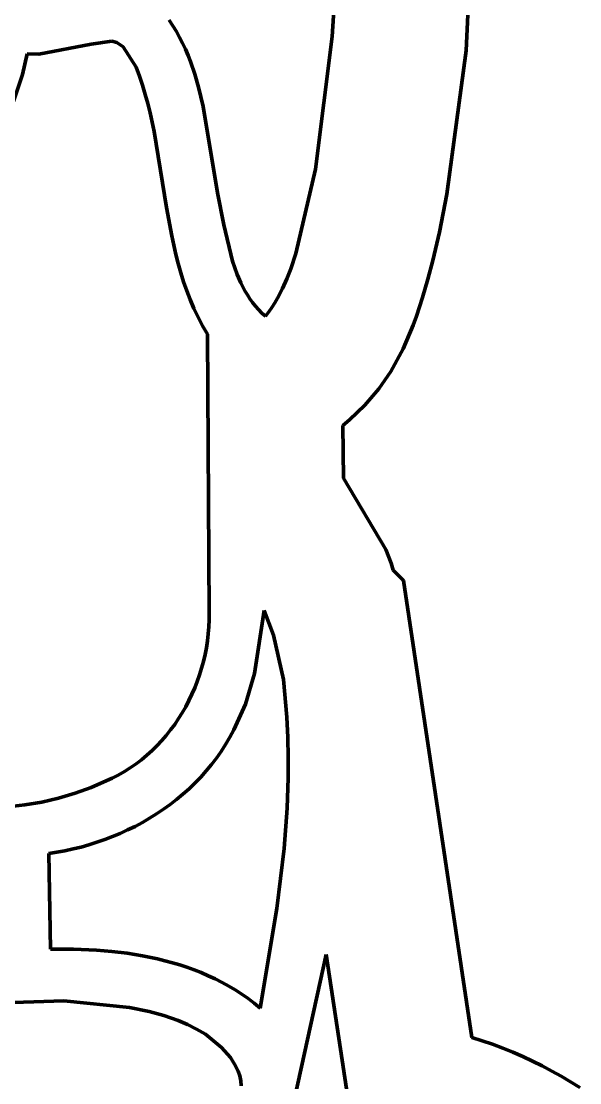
# Model space of a CAD drawing. Header units: millimetres. Extents: x 0 to 17.8, y 0 to 10.
# Drawn here: x 3.787 to 4.751, y 6.564 to 8.397 of the extents above; entities that cross this region are included whole.
import ezdxf

# ---------------------------------------------------------------- set-up
doc = ezdxf.new("R2010")
doc.units = ezdxf.units.MM
doc.layers.add('color#010101ff', color=7, linetype='CONTINUOUS', lineweight=100)
doc.layers.add('color#ffffffff', color=7, linetype='CONTINUOUS', lineweight=100)

msp = doc.modelspace()

# ---------------------------------------------------------------- linework, layer by layer
at = {"layer": 'color#010101ff'}
for p, q in [((4.5621, 8.5045), (4.5551, 8.3466)), ((4.3238, 8.3705), (4.3286, 8.4423)), ((4.0425, 8.3987), (4.0488, 8.389)), ((4.0488, 8.389), (4.0548, 8.3791)), ((4.0548, 8.3791), (4.0603, 8.3691)), ((3.9079, 8.3576), (3.8176, 8.3403)), ((3.9433, 8.3623), (3.9079, 8.3576)), ((3.9522, 8.36), (3.9433, 8.3623)), ((3.9628, 8.3529), (3.9522, 8.36)), ((4.0603, 8.3691), (4.0655, 8.3589)), ((4.0655, 8.3589), (4.0704, 8.3485)), ((4.2947, 8.1418), (4.3238, 8.3705)), ((3.797, 8.3407), (3.7891, 8.305)), ((3.8176, 8.3403), (3.797, 8.3407)), ((3.9851, 8.3175), (3.9628, 8.3529)), ((4.0704, 8.3485), (4.0749, 8.3379)), ((4.5551, 8.3466), (4.5219, 8.0982)), ((4.0749, 8.3379), (4.0791, 8.3273)), ((4.0791, 8.3273), (4.0866, 8.3055)), ((3.7891, 8.305), (3.7739, 8.2586)), ((3.9909, 8.302), (3.9851, 8.3175)), ((3.9962, 8.2863), (3.9909, 8.302)), ((4.0866, 8.3055), (4.0931, 8.2833)), ((4.0009, 8.2706), (3.9962, 8.2863)), ((4.0053, 8.2547), (4.0009, 8.2706)), ((4.0931, 8.2833), (4.1013, 8.2495)), ((4.0093, 8.2387), (4.0053, 8.2547)), ((4.1013, 8.2495), (4.1259, 8.1007)), ((4.0162, 8.2064), (4.0093, 8.2387)), ((4.0379, 8.0754), (4.0162, 8.2064)), ((4.2611, 7.996), (4.2947, 8.1418)), ((4.1259, 8.1007), (4.1366, 8.0457)), ((4.5219, 8.0982), (4.5091, 8.0327)), ((4.0468, 8.0266), (4.0379, 8.0754)), ((4.1366, 8.0457), (4.1516, 7.9826)), ((4.5091, 8.0327), (4.4977, 7.984)), ((4.0502, 8.0105), (4.0468, 8.0266)), ((4.0539, 7.9945), (4.0502, 8.0105)), ((4.0579, 7.9786), (4.0539, 7.9945)), ((4.2524, 7.9695), (4.2611, 7.996)), ((4.0624, 7.9628), (4.0579, 7.9786)), ((4.1516, 7.9826), (4.1595, 7.9599)), ((4.4977, 7.984), (4.4891, 7.9517)), ((4.0673, 7.9471), (4.0624, 7.9628)), ((4.1595, 7.9599), (4.1659, 7.9453)), ((4.2456, 7.9522), (4.2524, 7.9695)), ((4.0727, 7.9316), (4.0673, 7.9471)), ((4.1659, 7.9453), (4.1732, 7.9313)), ((4.2293, 7.9189), (4.238, 7.9354)), ((4.238, 7.9354), (4.2456, 7.9522)), ((4.4891, 7.9517), (4.4796, 7.9197)), ((4.0786, 7.9163), (4.0727, 7.9316)), ((4.1732, 7.9313), (4.1773, 7.9245)), ((4.1773, 7.9245), (4.1817, 7.9179)), ((4.1817, 7.9179), (4.1864, 7.9114)), ((4.2246, 7.9108), (4.2293, 7.9189)), ((4.4796, 7.9197), (4.4691, 7.8879)), ((4.085, 7.9011), (4.0786, 7.9163)), ((4.0922, 7.8861), (4.085, 7.9011)), ((4.1864, 7.9114), (4.1914, 7.9051)), ((4.1914, 7.9051), (4.1968, 7.899)), ((4.1968, 7.899), (4.2025, 7.8932)), ((4.2143, 7.8951), (4.2196, 7.9029)), ((4.2196, 7.9029), (4.2246, 7.9108)), ((4.0999, 7.8713), (4.0922, 7.8861)), ((4.2025, 7.8932), (4.2086, 7.8875)), ((4.2086, 7.8875), (4.2143, 7.8951)), ((4.4691, 7.8879), (4.4635, 7.8722)), ((4.1084, 7.8568), (4.0999, 7.8713)), ((4.4635, 7.8722), (4.4465, 7.8311)), ((4.1114, 7.3753), (4.1084, 7.8568)), ((4.4465, 7.8311), (4.4252, 7.7924)), ((4.4252, 7.7924), (4.4041, 7.7621)), ((4.4041, 7.7621), (4.3802, 7.7341)), ((4.3802, 7.7341), (4.3535, 7.7086)), ((4.3535, 7.7086), (4.342, 7.6991)), ((4.342, 7.6991), (4.3433, 7.6082)), ((4.3433, 7.6082), (4.4166, 7.485)), ((4.4166, 7.485), (4.4255, 7.4616)), ((4.4255, 7.4616), (4.4291, 7.4495)), ((4.4291, 7.4495), (4.4471, 7.4313)), ((4.4471, 7.4313), (4.5649, 6.6427)), ((4.1113, 7.3633), (4.1114, 7.3753)), ((4.2061, 7.3794), (4.1899, 7.2706)), ((4.2227, 7.3369), (4.2061, 7.3794)), ((4.1098, 7.3392), (4.1108, 7.3512)), ((4.1108, 7.3512), (4.1113, 7.3633)), ((4.1084, 7.3273), (4.1098, 7.3392)), ((4.2397, 7.2605), (4.2227, 7.3369)), ((4.1043, 7.3036), (4.1066, 7.3154)), ((4.1066, 7.3154), (4.1084, 7.3273)), ((4.1015, 7.2918), (4.1043, 7.3036)), ((4.0948, 7.2687), (4.0984, 7.2802)), ((4.0984, 7.2802), (4.1015, 7.2918)), ((4.0865, 7.2461), (4.0909, 7.2573)), ((4.0909, 7.2573), (4.0948, 7.2687)), ((4.1899, 7.2706), (4.1739, 7.218)), ((4.2454, 7.1954), (4.2397, 7.2605)), ((4.0817, 7.2351), (4.0865, 7.2461)), ((4.0709, 7.2136), (4.0765, 7.2242)), ((4.0765, 7.2242), (4.0817, 7.2351)), ((4.0586, 7.193), (4.0649, 7.2032)), ((4.0649, 7.2032), (4.0709, 7.2136)), ((4.1739, 7.218), (4.1599, 7.1865)), ((4.0519, 7.1831), (4.0586, 7.193)), ((4.1599, 7.1865), (4.1537, 7.1734)), ((4.2472, 7.1605), (4.2454, 7.1954)), ((4.0373, 7.164), (4.0448, 7.1734)), ((4.0448, 7.1734), (4.0519, 7.1831)), ((4.1537, 7.1734), (4.147, 7.1608)), ((4.0213, 7.1462), (4.0295, 7.155)), ((4.0295, 7.155), (4.0373, 7.164)), ((4.1398, 7.1484), (4.1321, 7.1364)), ((4.147, 7.1608), (4.1398, 7.1484)), ((4.248, 7.1256), (4.2472, 7.1605)), ((3.9947, 7.1221), (4.0039, 7.1298)), ((4.0039, 7.1298), (4.0128, 7.1378)), ((4.0128, 7.1378), (4.0213, 7.1462)), ((4.1321, 7.1364), (4.1239, 7.1248)), ((3.9752, 7.108), (3.9851, 7.1148)), ((3.9851, 7.1148), (3.9947, 7.1221)), ((4.1153, 7.1135), (4.1062, 7.1026)), ((4.1239, 7.1248), (4.1153, 7.1135)), ((4.2478, 7.0908), (4.248, 7.1256)), ((3.9437, 7.0899), (3.9545, 7.0955)), ((3.9545, 7.0955), (3.965, 7.1015)), ((3.965, 7.1015), (3.9752, 7.108)), ((4.1062, 7.1026), (4.0968, 7.092)), ((3.8798, 7.0643), (3.9077, 7.0743)), ((3.9077, 7.0743), (3.9437, 7.0899)), ((4.0869, 7.0818), (4.0767, 7.0719)), ((4.0968, 7.092), (4.0869, 7.0818)), ((4.2459, 7.0385), (4.2478, 7.0908)), ((3.8224, 7.049), (3.8513, 7.0558)), ((3.8513, 7.0558), (3.8798, 7.0643)), ((4.0661, 7.0625), (4.0552, 7.0534)), ((4.0767, 7.0719), (4.0661, 7.0625)), ((3.7735, 7.0419), (3.7931, 7.0441)), ((3.7931, 7.0441), (3.8224, 7.049)), ((4.0439, 7.0447), (4.0324, 7.0364)), ((4.0552, 7.0534), (4.0439, 7.0447)), ((4.2408, 6.969), (4.2459, 7.0385)), ((4.0084, 7.0209), (3.9961, 7.0138)), ((4.0205, 7.0284), (4.0084, 7.0209)), ((4.0324, 7.0364), (4.0205, 7.0284)), ((3.9706, 7.0007), (3.9576, 6.9947)), ((3.9835, 7.007), (3.9706, 7.0007)), ((3.9961, 7.0138), (3.9835, 7.007)), ((3.9311, 6.9841), (3.9176, 6.9794)), ((3.9444, 6.9892), (3.9311, 6.9841)), ((3.9576, 6.9947), (3.9444, 6.9892)), ((3.8624, 6.9649), (3.8485, 6.9623)), ((3.8764, 6.9679), (3.8624, 6.9649)), ((3.8902, 6.9713), (3.8764, 6.9679)), ((3.9039, 6.9751), (3.8902, 6.9713)), ((3.9176, 6.9794), (3.9039, 6.9751)), ((4.2284, 6.8651), (4.2408, 6.969)), ((3.8485, 6.9623), (3.8345, 6.9602)), ((3.8345, 6.9602), (3.8376, 6.7949)), ((4.1997, 6.6931), (4.2284, 6.8651)), ((3.8376, 6.7949), (3.8771, 6.7949)), ((3.8771, 6.7949), (3.9169, 6.7932)), ((3.9169, 6.7932), (3.9435, 6.791)), ((3.9435, 6.791), (3.97, 6.7878)), ((3.97, 6.7878), (3.9963, 6.7836)), ((3.9963, 6.7836), (4.0223, 6.7782)), ((4.3134, 6.7858), (4.2112, 6.323)), ((4.6895, 4.3083), (4.3134, 6.7858)), ((4.0223, 6.7782), (4.0351, 6.7751)), ((4.0351, 6.7751), (4.0479, 6.7716)), ((4.0479, 6.7716), (4.0606, 6.7679)), ((4.0606, 6.7679), (4.0731, 6.7637)), ((4.0731, 6.7637), (4.0855, 6.7593)), ((4.0855, 6.7593), (4.0978, 6.7544)), ((4.0978, 6.7544), (4.1099, 6.7492)), ((4.1099, 6.7492), (4.1218, 6.7437)), ((4.1218, 6.7437), (4.1336, 6.7377)), ((4.1336, 6.7377), (4.1451, 6.7313)), ((4.1451, 6.7313), (4.1565, 6.7245)), ((4.1565, 6.7245), (4.1676, 6.7173)), ((4.1676, 6.7173), (4.1785, 6.7097)), ((4.1785, 6.7097), (4.1892, 6.7016)), ((3.8604, 6.7056), (3.6825, 6.7002)), ((3.9738, 6.6944), (3.8604, 6.7056)), ((4.0081, 6.6873), (3.9738, 6.6944)), ((4.1892, 6.7016), (4.1997, 6.6931)), ((4.0333, 6.6804), (4.0081, 6.6873)), ((4.058, 6.6717), (4.0333, 6.6804)), ((4.0741, 6.6648), (4.058, 6.6717)), ((4.0898, 6.657), (4.0741, 6.6648)), ((4.1051, 6.6482), (4.0898, 6.657)), ((4.1329, 6.6254), (4.1051, 6.6482)), ((4.5649, 6.6427), (4.5828, 6.637)), ((4.5828, 6.637), (4.6006, 6.6308)), ((4.148, 6.608), (4.1329, 6.6254)), ((4.6006, 6.6308), (4.6181, 6.6242)), ((4.6181, 6.6242), (4.6355, 6.6171)), ((4.6355, 6.6171), (4.6527, 6.6096)), ((4.1554, 6.5967), (4.148, 6.608)), ((4.6527, 6.6096), (4.6696, 6.6017)), ((4.6696, 6.6017), (4.6864, 6.5934)), ((4.1613, 6.5846), (4.1554, 6.5967)), ((4.1641, 6.5763), (4.1613, 6.5846)), ((4.6864, 6.5934), (4.7029, 6.5846)), ((4.7029, 6.5846), (4.7192, 6.5755)), ((4.166, 6.5676), (4.1641, 6.5763)), ((4.1668, 6.5588), (4.166, 6.5676)), ((4.7192, 6.5755), (4.7353, 6.566)), ((4.7353, 6.566), (4.7512, 6.5561))]:
    msp.add_line(p, q, dxfattribs=at)
at = {"layer": 'color#ffffffff'}
for p, q in [((4.5551, 8.3466), (4.5621, 8.5045)), ((4.3286, 8.4423), (4.3238, 8.3705)), ((4.0488, 8.389), (4.0425, 8.3987)), ((4.0548, 8.3791), (4.0488, 8.389)), ((4.0603, 8.3691), (4.0548, 8.3791)), ((3.8176, 8.3403), (3.9079, 8.3576)), ((3.9079, 8.3576), (3.9433, 8.3623)), ((3.9433, 8.3623), (3.9522, 8.36)), ((3.9522, 8.36), (3.9628, 8.3529)), ((4.0655, 8.3589), (4.0603, 8.3691)), ((4.0704, 8.3485), (4.0655, 8.3589)), ((4.3238, 8.3705), (4.2947, 8.1418)), ((3.7891, 8.305), (3.797, 8.3407)), ((3.797, 8.3407), (3.8176, 8.3403)), ((3.9628, 8.3529), (3.9851, 8.3175)), ((4.0749, 8.3379), (4.0704, 8.3485)), ((4.5219, 8.0982), (4.5551, 8.3466)), ((4.0791, 8.3273), (4.0749, 8.3379)), ((4.0866, 8.3055), (4.0791, 8.3273)), ((3.7739, 8.2586), (3.7891, 8.305)), ((3.9851, 8.3175), (3.9909, 8.302)), ((3.9909, 8.302), (3.9962, 8.2863)), ((4.0931, 8.2833), (4.0866, 8.3055)), ((3.9962, 8.2863), (4.0009, 8.2706)), ((4.0009, 8.2706), (4.0053, 8.2547)), ((4.1013, 8.2495), (4.0931, 8.2833)), ((4.0053, 8.2547), (4.0093, 8.2387)), ((4.1259, 8.1007), (4.1013, 8.2495)), ((4.0093, 8.2387), (4.0162, 8.2064)), ((4.0162, 8.2064), (4.0379, 8.0754)), ((4.2947, 8.1418), (4.2611, 7.996)), ((4.1366, 8.0457), (4.1259, 8.1007)), ((4.5091, 8.0327), (4.5219, 8.0982)), ((4.0379, 8.0754), (4.0468, 8.0266)), ((4.1516, 7.9826), (4.1366, 8.0457)), ((4.4977, 7.984), (4.5091, 8.0327)), ((4.0468, 8.0266), (4.0502, 8.0105)), ((4.0502, 8.0105), (4.0539, 7.9945)), ((4.0539, 7.9945), (4.0579, 7.9786)), ((4.2611, 7.996), (4.2524, 7.9695)), ((4.0579, 7.9786), (4.0624, 7.9628)), ((4.1595, 7.9599), (4.1516, 7.9826)), ((4.4891, 7.9517), (4.4977, 7.984)), ((4.0624, 7.9628), (4.0673, 7.9471)), ((4.1659, 7.9453), (4.1595, 7.9599)), ((4.2524, 7.9695), (4.2456, 7.9522)), ((4.0673, 7.9471), (4.0727, 7.9316)), ((4.1732, 7.9313), (4.1659, 7.9453)), ((4.238, 7.9354), (4.2293, 7.9189)), ((4.2456, 7.9522), (4.238, 7.9354)), ((4.4796, 7.9197), (4.4891, 7.9517)), ((4.0727, 7.9316), (4.0786, 7.9163)), ((4.1773, 7.9245), (4.1732, 7.9313)), ((4.1817, 7.9179), (4.1773, 7.9245)), ((4.1864, 7.9114), (4.1817, 7.9179)), ((4.2293, 7.9189), (4.2246, 7.9108)), ((4.4691, 7.8879), (4.4796, 7.9197)), ((4.0786, 7.9163), (4.085, 7.9011)), ((4.085, 7.9011), (4.0922, 7.8861)), ((4.1914, 7.9051), (4.1864, 7.9114)), ((4.1968, 7.899), (4.1914, 7.9051)), ((4.2025, 7.8932), (4.1968, 7.899)), ((4.2196, 7.9029), (4.2143, 7.8951)), ((4.2246, 7.9108), (4.2196, 7.9029)), ((4.0922, 7.8861), (4.0999, 7.8713)), ((4.2086, 7.8875), (4.2025, 7.8932)), ((4.2143, 7.8951), (4.2086, 7.8875)), ((4.4635, 7.8722), (4.4691, 7.8879)), ((4.0999, 7.8713), (4.1084, 7.8568)), ((4.4465, 7.8311), (4.4635, 7.8722)), ((4.1084, 7.8568), (4.1114, 7.3753)), ((4.4252, 7.7924), (4.4465, 7.8311)), ((4.4041, 7.7621), (4.4252, 7.7924)), ((4.3802, 7.7341), (4.4041, 7.7621)), ((4.3535, 7.7086), (4.3802, 7.7341)), ((4.342, 7.6991), (4.3535, 7.7086)), ((4.3433, 7.6082), (4.342, 7.6991)), ((4.4166, 7.485), (4.3433, 7.6082)), ((4.4255, 7.4616), (4.4166, 7.485)), ((4.4291, 7.4495), (4.4255, 7.4616)), ((4.4471, 7.4313), (4.4291, 7.4495)), ((4.5649, 6.6427), (4.4471, 7.4313)), ((4.1114, 7.3753), (4.1113, 7.3633)), ((4.1899, 7.2706), (4.2061, 7.3794)), ((4.2061, 7.3794), (4.2227, 7.3369)), ((4.1108, 7.3512), (4.1098, 7.3392)), ((4.1113, 7.3633), (4.1108, 7.3512)), ((4.1098, 7.3392), (4.1084, 7.3273)), ((4.2227, 7.3369), (4.2397, 7.2605)), ((4.1066, 7.3154), (4.1043, 7.3036)), ((4.1084, 7.3273), (4.1066, 7.3154)), ((4.1043, 7.3036), (4.1015, 7.2918)), ((4.0984, 7.2802), (4.0948, 7.2687)), ((4.1015, 7.2918), (4.0984, 7.2802)), ((4.0909, 7.2573), (4.0865, 7.2461)), ((4.0948, 7.2687), (4.0909, 7.2573)), ((4.1739, 7.218), (4.1899, 7.2706)), ((4.2397, 7.2605), (4.2454, 7.1954)), ((4.0865, 7.2461), (4.0817, 7.2351)), ((4.0765, 7.2242), (4.0709, 7.2136)), ((4.0817, 7.2351), (4.0765, 7.2242)), ((4.0649, 7.2032), (4.0586, 7.193)), ((4.0709, 7.2136), (4.0649, 7.2032)), ((4.1599, 7.1865), (4.1739, 7.218)), ((4.0586, 7.193), (4.0519, 7.1831)), ((4.1537, 7.1734), (4.1599, 7.1865)), ((4.2454, 7.1954), (4.2472, 7.1605)), ((4.0448, 7.1734), (4.0373, 7.164)), ((4.0519, 7.1831), (4.0448, 7.1734)), ((4.147, 7.1608), (4.1537, 7.1734)), ((4.0295, 7.155), (4.0213, 7.1462)), ((4.0373, 7.164), (4.0295, 7.155)), ((4.1321, 7.1364), (4.1398, 7.1484)), ((4.1398, 7.1484), (4.147, 7.1608)), ((4.2472, 7.1605), (4.248, 7.1256)), ((4.0039, 7.1298), (3.9947, 7.1221)), ((4.0128, 7.1378), (4.0039, 7.1298)), ((4.0213, 7.1462), (4.0128, 7.1378)), ((4.1239, 7.1248), (4.1321, 7.1364)), ((3.9851, 7.1148), (3.9752, 7.108)), ((3.9947, 7.1221), (3.9851, 7.1148)), ((4.1062, 7.1026), (4.1153, 7.1135)), ((4.1153, 7.1135), (4.1239, 7.1248)), ((4.248, 7.1256), (4.2478, 7.0908)), ((3.9545, 7.0955), (3.9437, 7.0899)), ((3.965, 7.1015), (3.9545, 7.0955)), ((3.9752, 7.108), (3.965, 7.1015)), ((4.0968, 7.092), (4.1062, 7.1026)), ((3.9077, 7.0743), (3.8798, 7.0643)), ((3.9437, 7.0899), (3.9077, 7.0743)), ((4.0767, 7.0719), (4.0869, 7.0818)), ((4.0869, 7.0818), (4.0968, 7.092)), ((4.2478, 7.0908), (4.2459, 7.0385)), ((3.8513, 7.0558), (3.8224, 7.049)), ((3.8798, 7.0643), (3.8513, 7.0558)), ((4.0552, 7.0534), (4.0661, 7.0625)), ((4.0661, 7.0625), (4.0767, 7.0719)), ((3.7931, 7.0441), (3.7735, 7.0419)), ((3.8224, 7.049), (3.7931, 7.0441)), ((4.0324, 7.0364), (4.0439, 7.0447)), ((4.0439, 7.0447), (4.0552, 7.0534)), ((4.2459, 7.0385), (4.2408, 6.969)), ((3.9961, 7.0138), (4.0084, 7.0209)), ((4.0084, 7.0209), (4.0205, 7.0284)), ((4.0205, 7.0284), (4.0324, 7.0364)), ((3.9576, 6.9947), (3.9706, 7.0007)), ((3.9706, 7.0007), (3.9835, 7.007)), ((3.9835, 7.007), (3.9961, 7.0138)), ((3.9176, 6.9794), (3.9311, 6.9841)), ((3.9311, 6.9841), (3.9444, 6.9892)), ((3.9444, 6.9892), (3.9576, 6.9947)), ((3.8485, 6.9623), (3.8624, 6.9649)), ((3.8624, 6.9649), (3.8764, 6.9679)), ((3.8764, 6.9679), (3.8902, 6.9713)), ((3.8902, 6.9713), (3.9039, 6.9751)), ((3.9039, 6.9751), (3.9176, 6.9794)), ((4.2408, 6.969), (4.2284, 6.8651)), ((3.8345, 6.9602), (3.8485, 6.9623)), ((3.8376, 6.7949), (3.8345, 6.9602)), ((4.2284, 6.8651), (4.1997, 6.6931)), ((3.8771, 6.7949), (3.8376, 6.7949)), ((3.9169, 6.7932), (3.8771, 6.7949)), ((3.9435, 6.791), (3.9169, 6.7932)), ((3.97, 6.7878), (3.9435, 6.791)), ((3.9963, 6.7836), (3.97, 6.7878)), ((4.0223, 6.7782), (3.9963, 6.7836)), ((4.2112, 6.323), (4.3134, 6.7858)), ((4.3134, 6.7858), (4.6895, 4.3083)), ((4.0351, 6.7751), (4.0223, 6.7782)), ((4.0479, 6.7716), (4.0351, 6.7751)), ((4.0606, 6.7679), (4.0479, 6.7716)), ((4.0731, 6.7637), (4.0606, 6.7679)), ((4.0855, 6.7593), (4.0731, 6.7637)), ((4.0978, 6.7544), (4.0855, 6.7593)), ((4.1099, 6.7492), (4.0978, 6.7544)), ((4.1218, 6.7437), (4.1099, 6.7492)), ((4.1336, 6.7377), (4.1218, 6.7437)), ((4.1451, 6.7313), (4.1336, 6.7377)), ((4.1565, 6.7245), (4.1451, 6.7313)), ((4.1676, 6.7173), (4.1565, 6.7245)), ((4.1785, 6.7097), (4.1676, 6.7173)), ((4.1892, 6.7016), (4.1785, 6.7097)), ((3.6825, 6.7002), (3.8604, 6.7056)), ((3.8604, 6.7056), (3.9738, 6.6944)), ((3.9738, 6.6944), (4.0081, 6.6873)), ((4.1997, 6.6931), (4.1892, 6.7016)), ((4.0081, 6.6873), (4.0333, 6.6804)), ((4.0333, 6.6804), (4.058, 6.6717)), ((4.058, 6.6717), (4.0741, 6.6648)), ((4.0741, 6.6648), (4.0898, 6.657)), ((4.0898, 6.657), (4.1051, 6.6482)), ((4.1051, 6.6482), (4.1329, 6.6254)), ((4.5828, 6.637), (4.5649, 6.6427)), ((4.6006, 6.6308), (4.5828, 6.637)), ((4.1329, 6.6254), (4.148, 6.608)), ((4.6181, 6.6242), (4.6006, 6.6308)), ((4.6355, 6.6171), (4.6181, 6.6242)), ((4.6527, 6.6096), (4.6355, 6.6171)), ((4.148, 6.608), (4.1554, 6.5967)), ((4.6696, 6.6017), (4.6527, 6.6096)), ((4.6864, 6.5934), (4.6696, 6.6017)), ((4.1554, 6.5967), (4.1613, 6.5846)), ((4.1613, 6.5846), (4.1641, 6.5763)), ((4.7029, 6.5846), (4.6864, 6.5934)), ((4.7192, 6.5755), (4.7029, 6.5846)), ((4.1641, 6.5763), (4.166, 6.5676)), ((4.166, 6.5676), (4.1668, 6.5588)), ((4.7353, 6.566), (4.7192, 6.5755)), ((4.7512, 6.5561), (4.7353, 6.566))]:
    msp.add_line(p, q, dxfattribs=at)

doc.saveas('drawing.dxf')
